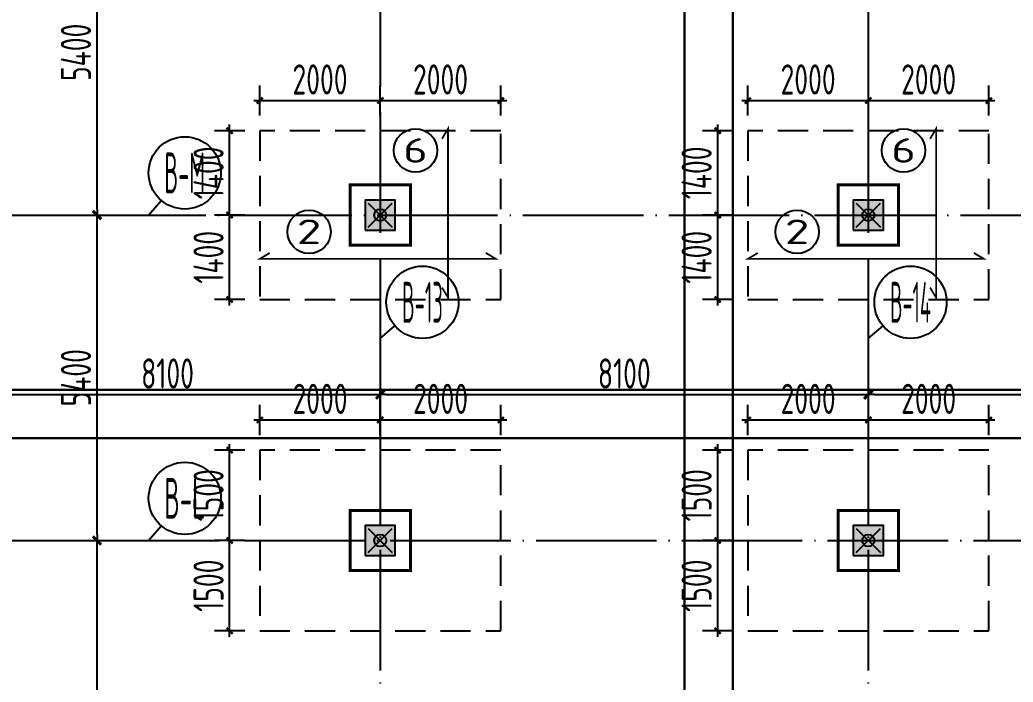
# Model space of a CAD drawing. Extents: x -57409 to 252654, y -8259 to 229119.
# Drawn here: x 120597 to 137081, y 122113 to 133102 of the extents above; entities that cross this region are included whole.
import ezdxf
from ezdxf.enums import TextEntityAlignment as Align

# ---------------------------------------------------------------- set-up
doc = ezdxf.new("R2010")
doc.units = 0
doc.header["$LTSCALE"] = 100
doc.header["$PDMODE"] = 35
doc.header["$PDSIZE"] = 200
doc.linetypes.add('DASHED', pattern=[0.75, 0.5, -0.25])
doc.linetypes.add('DOTE', pattern=[2.42, 2, -0.2, 0.02, -0.2])
doc.layers.get('0').update_dxf_attribs({"linetype": 'CONTINUOUS'})
doc.layers.get('Defpoints').update_dxf_attribs({"linetype": 'CONTINUOUS'})
for name, color, linetype in [('B-TEXT', 3, 'CONTINUOUS'), ('codim', 7, 'CONTINUOUS'), ('COLU', 7, 'CONTINUOUS'), ('CT', 2, 'CONTINUOUS'), ('dote', 253, 'DOTE'), ('h填实-柱墙', 254, 'CONTINUOUS'), ('Z-AXIS', 3, 'CONTINUOUS'), ('Z-TEXT', 2, 'CONTINUOUS'), ('z柱下板带', 140, 'CONTINUOUS'), ('板底钢筋', 24, 'CONTINUOUS')]:
    doc.layers.add(name, color=color, linetype=linetype)
doc.layers.add('重心计算', color=7, linetype='CONTINUOUS', plot=False)
doc.styles.add('_TCH_AXIS', font='tssdeng.shx', dxfattribs={"width": 0.7, "bigfont": 'tssdchn.shx'})
doc.styles.add('COMPLEX', font='tssdeng.shx', dxfattribs={"width": 0.7, "bigfont": 'tssdchn.shx'})
doc.styles.add('Jgcad-DIM', font='tssdeng.shx', dxfattribs={"width": 0.7, "bigfont": 'tssdchn.shx'})
doc.styles.add('TSSD_Dimension', font='tssdeng.shx', dxfattribs={"width": 0.7})
doc.dimstyles.new('TSSD_100_100$0', dxfattribs={"dimtxt": 300, "dimasz": 100, "dimexe": 100, "dimexo": 250, "dimgap": 100, "dimtad": 1, "dimdec": 0, "dimzin": 0, "dimdsep": 46, "dimtxsty": 'TSSD_Dimension', "dimblk": '_tsdbk', "dimblk1": '_tsdbk', "dimblk2": '_tsdbk', "dimsah": 1, "dimcen": 0, "dimdle": 100, "dimclrt": 7, "dimadec": 0, "dimazin": 0, "dimtfac": 1, "dimtdec": 0, "dimtix": 1, "dimtmove": 2, "dimatfit": 3, "dimldrblk": '_tsdbk', "dimfxl": 1, "dimtolj": 1, "dimtzin": 0, "dimarcsym": 0})

# ---------------------------------------------------------------- blocks, each defined once
blk = doc.blocks.new('_tsdbk')
blk.add_line((-1, 0), (0, 0))
at = {"const_width": 0.5}
blk.add_lwpolyline([(-0.7, -0.7), (0.7, 0.7)], dxfattribs=at)
blk = doc.blocks.new('*D203')
at = {"layer": 'Defpoints', "color": 0}
for p in [(126578, 126884), (118478, 126133), (126578, 126133)]:
    blk.add_point(p, dxfattribs=at)
at = {"layer": 'Z-AXIS', "color": 0, "lineweight": -2}
for p, q in [((118478, 126383), (118478, 126984)), ((126578, 126383), (126578, 126984)), ((118578, 126884), (126478, 126884))]:
    blk.add_line(p, q, dxfattribs=at)
at = {"layer": 'Z-AXIS', "color": 0, "lineweight": -2, "xscale": 100, "yscale": 100, "zscale": 100, "rotation": 180}
blk.add_blockref('_tsdbk', (118478, 126884), dxfattribs=at)
at = {"layer": 'Z-AXIS', "color": 0, "lineweight": -2, "xscale": 100, "yscale": 100, "zscale": 100}
blk.add_blockref('_tsdbk', (126578, 126884), dxfattribs=at)
at = {"layer": 'Z-AXIS', "color": 7, "insert": (123048, 127234), "char_height": 500, "attachment_point": 5, "style": 'TSSD_Dimension'}
blk.add_mtext('\\A1;8100', dxfattribs=at)
blk = doc.blocks.new('*D204')
at = {"layer": 'Defpoints', "color": 0}
for p in [(134678, 126884), (126578, 126133), (134678, 126133)]:
    blk.add_point(p, dxfattribs=at)
at = {"layer": 'Z-AXIS', "color": 0, "lineweight": -2}
for p, q in [((126578, 126383), (126578, 126984)), ((134678, 126383), (134678, 126984)), ((126678, 126884), (134578, 126884))]:
    blk.add_line(p, q, dxfattribs=at)
at = {"layer": 'Z-AXIS', "color": 0, "lineweight": -2, "xscale": 100, "yscale": 100, "zscale": 100, "rotation": 180}
blk.add_blockref('_tsdbk', (126578, 126884), dxfattribs=at)
at = {"layer": 'Z-AXIS', "color": 0, "lineweight": -2, "xscale": 100, "yscale": 100, "zscale": 100}
blk.add_blockref('_tsdbk', (134678, 126884), dxfattribs=at)
at = {"layer": 'Z-AXIS', "color": 7, "insert": (130628, 127234), "char_height": 500, "attachment_point": 5, "style": 'TSSD_Dimension'}
blk.add_mtext('\\A1;8100', dxfattribs=at)
blk = doc.blocks.new('*D205')
at = {"layer": 'Defpoints', "color": 0}
for p in [(140678, 126884), (134678, 126133), (140678, 126133)]:
    blk.add_point(p, dxfattribs=at)
at = {"layer": 'Z-AXIS', "color": 0, "lineweight": -2}
for p, q in [((134678, 126383), (134678, 126984)), ((140678, 126383), (140678, 126984)), ((134778, 126884), (140578, 126884))]:
    blk.add_line(p, q, dxfattribs=at)
at = {"layer": 'Z-AXIS', "color": 0, "lineweight": -2, "xscale": 100, "yscale": 100, "zscale": 100, "rotation": 180}
blk.add_blockref('_tsdbk', (134678, 126884), dxfattribs=at)
at = {"layer": 'Z-AXIS', "color": 0, "lineweight": -2, "xscale": 100, "yscale": 100, "zscale": 100}
blk.add_blockref('_tsdbk', (140678, 126884), dxfattribs=at)
at = {"layer": 'Z-AXIS', "color": 7, "insert": (137678, 127234), "char_height": 500, "attachment_point": 5, "style": 'TSSD_Dimension'}
blk.add_mtext('\\A1;6000', dxfattribs=at)
blk = doc.blocks.new('_AXISO')
blk.add_circle((0, 0), 0.5)
at = {"layer": 'B-TEXT', "style": 'COMPLEX', "width": 1.450893}
blk.add_attdef('A', text='', height=0.56, dxfattribs=at).set_placement((0.249375, -0.28), (0.749375, -0.28), align=Align.FIT)
blk = doc.blocks.new('*D225')
at = {"layer": 'Defpoints', "color": 0}
for p in [(120616, 124463), (121877, 124463), (120616, 118463)]:
    blk.add_point(p, dxfattribs=at)
at = {"layer": 'Z-AXIS', "color": 0, "lineweight": -2}
for p, q in [((120866, 124463), (121977, 124463)), ((121877, 118563), (121877, 124363)), ((120866, 118463), (121977, 118463))]:
    blk.add_line(p, q, dxfattribs=at)
at = {"layer": 'Z-AXIS', "color": 0, "lineweight": -2, "xscale": 100, "yscale": 100, "zscale": 100}
for p, rotation in [((121877, 124463), 90), ((121877, 118463), 270)]:
    blk.add_blockref('_tsdbk', p, dxfattribs=dict(at, rotation=rotation))
at = {"layer": 'Z-AXIS', "color": 7, "insert": (121527, 121463), "char_height": 500, "attachment_point": 5, "rotation": 90, "style": 'TSSD_Dimension'}
blk.add_mtext('\\A1;6000', dxfattribs=at)
blk = doc.blocks.new('*D226')
at = {"layer": 'Defpoints', "color": 0}
for p in [(120616, 129863), (121877, 129863), (120616, 124463)]:
    blk.add_point(p, dxfattribs=at)
at = {"layer": 'Z-AXIS', "color": 0, "lineweight": -2}
for p, q in [((120866, 129863), (121977, 129863)), ((121877, 124563), (121877, 129763)), ((120866, 124463), (121977, 124463))]:
    blk.add_line(p, q, dxfattribs=at)
at = {"layer": 'Z-AXIS', "color": 0, "lineweight": -2, "xscale": 100, "yscale": 100, "zscale": 100}
for p, rotation in [((121877, 129863), 90), ((121877, 124463), 270)]:
    blk.add_blockref('_tsdbk', p, dxfattribs=dict(at, rotation=rotation))
at = {"layer": 'Z-AXIS', "color": 7, "insert": (121527, 127163), "char_height": 500, "attachment_point": 5, "rotation": 90, "style": 'TSSD_Dimension'}
blk.add_mtext('\\A1;5400', dxfattribs=at)
blk = doc.blocks.new('*D227')
at = {"layer": 'Defpoints', "color": 0}
for p in [(120616, 135263), (121877, 135263), (120616, 129863)]:
    blk.add_point(p, dxfattribs=at)
at = {"layer": 'Z-AXIS', "color": 0, "lineweight": -2}
for p, q in [((120866, 135263), (121977, 135263)), ((121877, 129963), (121877, 135163)), ((120866, 129863), (121977, 129863))]:
    blk.add_line(p, q, dxfattribs=at)
at = {"layer": 'Z-AXIS', "color": 0, "lineweight": -2, "xscale": 100, "yscale": 100, "zscale": 100}
for p, rotation in [((121877, 135263), 90), ((121877, 129863), 270)]:
    blk.add_blockref('_tsdbk', p, dxfattribs=dict(at, rotation=rotation))
at = {"layer": 'Z-AXIS', "color": 7, "insert": (121527, 132563), "char_height": 500, "attachment_point": 5, "rotation": 90, "style": 'TSSD_Dimension'}
blk.add_mtext('\\A1;5400', dxfattribs=at)
blk = doc.blocks.new('_ArchTick')
at = {"color": 0, "linetype": 'ByBlock', "const_width": 0.4}
blk.add_lwpolyline([(-0.5, -0.5), (0.5, 0.5)], dxfattribs=at)
blk = doc.blocks.new('*D1007')
at = {"layer": 'codim', "color": 7, "lineweight": -2}
for p, q in [((132428, 124463), (131928, 124463)), ((132428, 122963), (131928, 122963))]:
    blk.add_line(p, q, dxfattribs=at)
at = {"layer": 'codim', "color": 0, "lineweight": -2}
blk.add_line((132178, 122863), (132178, 124563), dxfattribs=at)
at = {"layer": 'Defpoints', "color": 0}
for p in [(132178, 124463), (132678, 124463), (132678, 122963)]:
    blk.add_point(p, dxfattribs=at)
at = {"layer": 'codim', "color": 0, "lineweight": -2, "xscale": 100, "yscale": 100, "zscale": 100}
for p, rotation in [((132178, 124463), 90), ((132178, 122963), 270)]:
    blk.add_blockref('_ArchTick', p, dxfattribs=dict(at, rotation=rotation))
at = {"layer": 'codim', "color": 1, "insert": (131828, 123713), "char_height": 500, "attachment_point": 5, "rotation": 90, "style": 'Jgcad-DIM'}
blk.add_mtext('\\A1;1500', dxfattribs=at)
blk = doc.blocks.new('*D1008')
at = {"layer": 'codim', "color": 7, "lineweight": -2}
for p, q in [((132428, 125963), (131928, 125963)), ((132428, 124463), (131928, 124463))]:
    blk.add_line(p, q, dxfattribs=at)
at = {"layer": 'codim', "color": 0, "lineweight": -2}
blk.add_line((132178, 124363), (132178, 126063), dxfattribs=at)
at = {"layer": 'Defpoints', "color": 0}
for p in [(132178, 125963), (132678, 125963), (132678, 124463)]:
    blk.add_point(p, dxfattribs=at)
at = {"layer": 'codim', "color": 0, "lineweight": -2, "xscale": 100, "yscale": 100, "zscale": 100}
for p, rotation in [((132178, 125963), 90), ((132178, 124463), 270)]:
    blk.add_blockref('_ArchTick', p, dxfattribs=dict(at, rotation=rotation))
at = {"layer": 'codim', "color": 1, "insert": (131828, 125213), "char_height": 500, "attachment_point": 5, "rotation": 90, "style": 'Jgcad-DIM'}
blk.add_mtext('\\A1;1500', dxfattribs=at)
blk = doc.blocks.new('*D1009')
at = {"layer": 'codim', "color": 7, "lineweight": -2}
for p, q in [((132678, 126213), (132678, 126713)), ((134678, 126213), (134678, 126713))]:
    blk.add_line(p, q, dxfattribs=at)
at = {"layer": 'codim', "color": 0, "lineweight": -2}
blk.add_line((132578, 126463), (134778, 126463), dxfattribs=at)
at = {"layer": 'Defpoints', "color": 0}
for p in [(134678, 126463), (132678, 125963), (134678, 125963)]:
    blk.add_point(p, dxfattribs=at)
at = {"layer": 'codim', "color": 0, "lineweight": -2, "xscale": 100, "yscale": 100, "zscale": 100, "rotation": 180}
blk.add_blockref('_ArchTick', (132678, 126463), dxfattribs=at)
at = {"layer": 'codim', "color": 0, "lineweight": -2, "xscale": 100, "yscale": 100, "zscale": 100}
blk.add_blockref('_ArchTick', (134678, 126463), dxfattribs=at)
at = {"layer": 'codim', "color": 1, "insert": (133678, 126813), "char_height": 500, "attachment_point": 5, "style": 'Jgcad-DIM'}
blk.add_mtext('\\A1;2000', dxfattribs=at)
blk = doc.blocks.new('*D1010')
at = {"layer": 'codim', "color": 7, "lineweight": -2}
for p, q in [((134678, 126213), (134678, 126713)), ((136678, 126213), (136678, 126713))]:
    blk.add_line(p, q, dxfattribs=at)
at = {"layer": 'codim', "color": 0, "lineweight": -2}
blk.add_line((134578, 126463), (136778, 126463), dxfattribs=at)
at = {"layer": 'Defpoints', "color": 0}
for p in [(136678, 126463), (134678, 125963), (136678, 125963)]:
    blk.add_point(p, dxfattribs=at)
at = {"layer": 'codim', "color": 0, "lineweight": -2, "xscale": 100, "yscale": 100, "zscale": 100, "rotation": 180}
blk.add_blockref('_ArchTick', (134678, 126463), dxfattribs=at)
at = {"layer": 'codim', "color": 0, "lineweight": -2, "xscale": 100, "yscale": 100, "zscale": 100}
blk.add_blockref('_ArchTick', (136678, 126463), dxfattribs=at)
at = {"layer": 'codim', "color": 1, "insert": (135678, 126813), "char_height": 500, "attachment_point": 5, "style": 'Jgcad-DIM'}
blk.add_mtext('\\A1;2000', dxfattribs=at)
blk = doc.blocks.new('*D1011')
at = {"layer": 'codim', "color": 0, "lineweight": -2}
blk.add_line((132178, 128363), (132178, 129963), dxfattribs=at)
at = {"layer": 'codim', "color": 7, "lineweight": -2}
for p, q in [((132428, 129863), (131928, 129863)), ((132428, 128463), (131928, 128463))]:
    blk.add_line(p, q, dxfattribs=at)
at = {"layer": 'Defpoints', "color": 0}
for p in [(132178, 129863), (132678, 129863), (132678, 128463)]:
    blk.add_point(p, dxfattribs=at)
at = {"layer": 'codim', "color": 0, "lineweight": -2, "xscale": 100, "yscale": 100, "zscale": 100}
for p, rotation in [((132178, 129863), 90), ((132178, 128463), 270)]:
    blk.add_blockref('_ArchTick', p, dxfattribs=dict(at, rotation=rotation))
at = {"layer": 'codim', "color": 1, "insert": (131828, 129163), "char_height": 500, "attachment_point": 5, "rotation": 90, "style": 'Jgcad-DIM'}
blk.add_mtext('\\A1;1400', dxfattribs=at)
blk = doc.blocks.new('*D1012')
at = {"layer": 'codim', "color": 7, "lineweight": -2}
for p, q in [((132428, 131263), (131928, 131263)), ((132428, 129863), (131928, 129863))]:
    blk.add_line(p, q, dxfattribs=at)
at = {"layer": 'codim', "color": 0, "lineweight": -2}
blk.add_line((132178, 129763), (132178, 131363), dxfattribs=at)
at = {"layer": 'Defpoints', "color": 0}
for p in [(132178, 131263), (132678, 131263), (132678, 129863)]:
    blk.add_point(p, dxfattribs=at)
at = {"layer": 'codim', "color": 0, "lineweight": -2, "xscale": 100, "yscale": 100, "zscale": 100}
for p, rotation in [((132178, 131263), 90), ((132178, 129863), 270)]:
    blk.add_blockref('_ArchTick', p, dxfattribs=dict(at, rotation=rotation))
at = {"layer": 'codim', "color": 1, "insert": (131828, 130563), "char_height": 500, "attachment_point": 5, "rotation": 90, "style": 'Jgcad-DIM'}
blk.add_mtext('\\A1;1400', dxfattribs=at)
blk = doc.blocks.new('*D1013')
at = {"layer": 'codim', "color": 7, "lineweight": -2}
for p, q in [((132678, 131513), (132678, 132013)), ((134678, 131513), (134678, 132013))]:
    blk.add_line(p, q, dxfattribs=at)
at = {"layer": 'codim', "color": 0, "lineweight": -2}
blk.add_line((132578, 131763), (134778, 131763), dxfattribs=at)
at = {"layer": 'Defpoints', "color": 0}
for p in [(134678, 131763), (132678, 131263), (134678, 131263)]:
    blk.add_point(p, dxfattribs=at)
at = {"layer": 'codim', "color": 0, "lineweight": -2, "xscale": 100, "yscale": 100, "zscale": 100, "rotation": 180}
blk.add_blockref('_ArchTick', (132678, 131763), dxfattribs=at)
at = {"layer": 'codim', "color": 0, "lineweight": -2, "xscale": 100, "yscale": 100, "zscale": 100}
blk.add_blockref('_ArchTick', (134678, 131763), dxfattribs=at)
at = {"layer": 'codim', "color": 1, "insert": (133678, 132113), "char_height": 500, "attachment_point": 5, "style": 'Jgcad-DIM'}
blk.add_mtext('\\A1;2000', dxfattribs=at)
blk = doc.blocks.new('*D1014')
at = {"layer": 'codim', "color": 7, "lineweight": -2}
for p, q in [((134678, 131513), (134678, 132013)), ((136678, 131513), (136678, 132013))]:
    blk.add_line(p, q, dxfattribs=at)
at = {"layer": 'codim', "color": 0, "lineweight": -2}
blk.add_line((134578, 131763), (136778, 131763), dxfattribs=at)
at = {"layer": 'Defpoints', "color": 0}
for p in [(136678, 131763), (134678, 131263), (136678, 131263)]:
    blk.add_point(p, dxfattribs=at)
at = {"layer": 'codim', "color": 0, "lineweight": -2, "xscale": 100, "yscale": 100, "zscale": 100, "rotation": 180}
blk.add_blockref('_ArchTick', (134678, 131763), dxfattribs=at)
at = {"layer": 'codim', "color": 0, "lineweight": -2, "xscale": 100, "yscale": 100, "zscale": 100}
blk.add_blockref('_ArchTick', (136678, 131763), dxfattribs=at)
at = {"layer": 'codim', "color": 1, "insert": (135678, 132113), "char_height": 500, "attachment_point": 5, "style": 'Jgcad-DIM'}
blk.add_mtext('\\A1;2000', dxfattribs=at)
blk = doc.blocks.new('*D779')
at = {"layer": 'codim', "color": 7, "lineweight": -2}
for p, q in [((124328, 124463), (123828, 124463)), ((124328, 122963), (123828, 122963))]:
    blk.add_line(p, q, dxfattribs=at)
at = {"layer": 'codim', "color": 0, "lineweight": -2}
blk.add_line((124078, 122863), (124078, 124563), dxfattribs=at)
at = {"layer": 'Defpoints', "color": 0}
for p in [(124078, 124463), (124578, 124463), (124578, 122963)]:
    blk.add_point(p, dxfattribs=at)
at = {"layer": 'codim', "color": 0, "lineweight": -2, "xscale": 100, "yscale": 100, "zscale": 100}
for p, rotation in [((124078, 124463), 90), ((124078, 122963), 270)]:
    blk.add_blockref('_ArchTick', p, dxfattribs=dict(at, rotation=rotation))
at = {"layer": 'codim', "color": 1, "insert": (123728, 123713), "char_height": 500, "attachment_point": 5, "rotation": 90, "style": 'Jgcad-DIM'}
blk.add_mtext('\\A1;1500', dxfattribs=at)
blk = doc.blocks.new('*D780')
at = {"layer": 'codim', "color": 7, "lineweight": -2}
for p, q in [((124328, 125963), (123828, 125963)), ((124328, 124463), (123828, 124463))]:
    blk.add_line(p, q, dxfattribs=at)
at = {"layer": 'codim', "color": 0, "lineweight": -2}
blk.add_line((124078, 124363), (124078, 126063), dxfattribs=at)
at = {"layer": 'Defpoints', "color": 0}
for p in [(124078, 125963), (124578, 125963), (124578, 124463)]:
    blk.add_point(p, dxfattribs=at)
at = {"layer": 'codim', "color": 0, "lineweight": -2, "xscale": 100, "yscale": 100, "zscale": 100}
for p, rotation in [((124078, 125963), 90), ((124078, 124463), 270)]:
    blk.add_blockref('_ArchTick', p, dxfattribs=dict(at, rotation=rotation))
at = {"layer": 'codim', "color": 1, "insert": (123728, 125213), "char_height": 500, "attachment_point": 5, "rotation": 90, "style": 'Jgcad-DIM'}
blk.add_mtext('\\A1;1500', dxfattribs=at)
blk = doc.blocks.new('*D781')
at = {"layer": 'codim', "color": 7, "lineweight": -2}
for p, q in [((124578, 126213), (124578, 126713)), ((126578, 126213), (126578, 126713))]:
    blk.add_line(p, q, dxfattribs=at)
at = {"layer": 'codim', "color": 0, "lineweight": -2}
blk.add_line((124478, 126463), (126678, 126463), dxfattribs=at)
at = {"layer": 'Defpoints', "color": 0}
for p in [(126578, 126463), (124578, 125963), (126578, 125963)]:
    blk.add_point(p, dxfattribs=at)
at = {"layer": 'codim', "color": 0, "lineweight": -2, "xscale": 100, "yscale": 100, "zscale": 100, "rotation": 180}
blk.add_blockref('_ArchTick', (124578, 126463), dxfattribs=at)
at = {"layer": 'codim', "color": 0, "lineweight": -2, "xscale": 100, "yscale": 100, "zscale": 100}
blk.add_blockref('_ArchTick', (126578, 126463), dxfattribs=at)
at = {"layer": 'codim', "color": 1, "insert": (125578, 126813), "char_height": 500, "attachment_point": 5, "style": 'Jgcad-DIM'}
blk.add_mtext('\\A1;2000', dxfattribs=at)
blk = doc.blocks.new('*D782')
at = {"layer": 'codim', "color": 7, "lineweight": -2}
for p, q in [((126578, 126213), (126578, 126713)), ((128578, 126213), (128578, 126713))]:
    blk.add_line(p, q, dxfattribs=at)
at = {"layer": 'codim', "color": 0, "lineweight": -2}
blk.add_line((126478, 126463), (128678, 126463), dxfattribs=at)
at = {"layer": 'Defpoints', "color": 0}
for p in [(128578, 126463), (126578, 125963), (128578, 125963)]:
    blk.add_point(p, dxfattribs=at)
at = {"layer": 'codim', "color": 0, "lineweight": -2, "xscale": 100, "yscale": 100, "zscale": 100, "rotation": 180}
blk.add_blockref('_ArchTick', (126578, 126463), dxfattribs=at)
at = {"layer": 'codim', "color": 0, "lineweight": -2, "xscale": 100, "yscale": 100, "zscale": 100}
blk.add_blockref('_ArchTick', (128578, 126463), dxfattribs=at)
at = {"layer": 'codim', "color": 1, "insert": (127578, 126813), "char_height": 500, "attachment_point": 5, "style": 'Jgcad-DIM'}
blk.add_mtext('\\A1;2000', dxfattribs=at)
blk = doc.blocks.new('*D724')
at = {"layer": 'codim', "color": 0, "lineweight": -2}
blk.add_line((124078, 128363), (124078, 129963), dxfattribs=at)
at = {"layer": 'codim', "color": 7, "lineweight": -2}
for p, q in [((124328, 129863), (123828, 129863)), ((124328, 128463), (123828, 128463))]:
    blk.add_line(p, q, dxfattribs=at)
at = {"layer": 'Defpoints', "color": 0}
for p in [(124078, 129863), (124578, 129863), (124578, 128463)]:
    blk.add_point(p, dxfattribs=at)
at = {"layer": 'codim', "color": 0, "lineweight": -2, "xscale": 100, "yscale": 100, "zscale": 100}
for p, rotation in [((124078, 129863), 90), ((124078, 128463), 270)]:
    blk.add_blockref('_ArchTick', p, dxfattribs=dict(at, rotation=rotation))
at = {"layer": 'codim', "color": 1, "insert": (123728, 129163), "char_height": 500, "attachment_point": 5, "rotation": 90, "style": 'Jgcad-DIM'}
blk.add_mtext('\\A1;1400', dxfattribs=at)
blk = doc.blocks.new('*D725')
at = {"layer": 'codim', "color": 7, "lineweight": -2}
for p, q in [((124328, 131263), (123828, 131263)), ((124328, 129863), (123828, 129863))]:
    blk.add_line(p, q, dxfattribs=at)
at = {"layer": 'codim', "color": 0, "lineweight": -2}
blk.add_line((124078, 129763), (124078, 131363), dxfattribs=at)
at = {"layer": 'Defpoints', "color": 0}
for p in [(124078, 131263), (124578, 131263), (124578, 129863)]:
    blk.add_point(p, dxfattribs=at)
at = {"layer": 'codim', "color": 0, "lineweight": -2, "xscale": 100, "yscale": 100, "zscale": 100}
for p, rotation in [((124078, 131263), 90), ((124078, 129863), 270)]:
    blk.add_blockref('_ArchTick', p, dxfattribs=dict(at, rotation=rotation))
at = {"layer": 'codim', "color": 1, "insert": (123728, 130563), "char_height": 500, "attachment_point": 5, "rotation": 90, "style": 'Jgcad-DIM'}
blk.add_mtext('\\A1;1400', dxfattribs=at)
blk = doc.blocks.new('*D726')
at = {"layer": 'codim', "color": 7, "lineweight": -2}
for p, q in [((124578, 131513), (124578, 132013)), ((126578, 131513), (126578, 132013))]:
    blk.add_line(p, q, dxfattribs=at)
at = {"layer": 'codim', "color": 0, "lineweight": -2}
blk.add_line((124478, 131763), (126678, 131763), dxfattribs=at)
at = {"layer": 'Defpoints', "color": 0}
for p in [(126578, 131763), (124578, 131263), (126578, 131263)]:
    blk.add_point(p, dxfattribs=at)
at = {"layer": 'codim', "color": 0, "lineweight": -2, "xscale": 100, "yscale": 100, "zscale": 100, "rotation": 180}
blk.add_blockref('_ArchTick', (124578, 131763), dxfattribs=at)
at = {"layer": 'codim', "color": 0, "lineweight": -2, "xscale": 100, "yscale": 100, "zscale": 100}
blk.add_blockref('_ArchTick', (126578, 131763), dxfattribs=at)
at = {"layer": 'codim', "color": 1, "insert": (125578, 132113), "char_height": 500, "attachment_point": 5, "style": 'Jgcad-DIM'}
blk.add_mtext('\\A1;2000', dxfattribs=at)
blk = doc.blocks.new('*D727')
at = {"layer": 'codim', "color": 7, "lineweight": -2}
for p, q in [((126578, 131513), (126578, 132013)), ((128578, 131513), (128578, 132013))]:
    blk.add_line(p, q, dxfattribs=at)
at = {"layer": 'codim', "color": 0, "lineweight": -2}
blk.add_line((126478, 131763), (128678, 131763), dxfattribs=at)
at = {"layer": 'Defpoints', "color": 0}
for p in [(128578, 131763), (126578, 131263), (128578, 131263)]:
    blk.add_point(p, dxfattribs=at)
at = {"layer": 'codim', "color": 0, "lineweight": -2, "xscale": 100, "yscale": 100, "zscale": 100, "rotation": 180}
blk.add_blockref('_ArchTick', (126578, 131763), dxfattribs=at)
at = {"layer": 'codim', "color": 0, "lineweight": -2, "xscale": 100, "yscale": 100, "zscale": 100}
blk.add_blockref('_ArchTick', (128578, 131763), dxfattribs=at)
at = {"layer": 'codim', "color": 1, "insert": (127578, 132113), "char_height": 500, "attachment_point": 5, "style": 'Jgcad-DIM'}
blk.add_mtext('\\A1;2000', dxfattribs=at)
blk = doc.blocks.new('后浇带现场')
at = {"color": 6, "lineweight": 30}
for points in [[(760007, 730049), (760007, 673430), (717757, 673430), (717757, 730049)], [(759207, 730049), (759207, 674230), (718557, 674230), (718557, 730049)], [(806265, 663346), (787754, 674230), (759207, 674230), (759207, 625070)], [(805860, 662656), (787536, 673430), (760007, 673430), (760007, 625070)]]:
    blk.add_lwpolyline(points, dxfattribs=at)

msp = doc.modelspace()

# ---------------------------------------------------------------- hatches: boundary and pattern name
at = {"layer": 'h填实-柱墙'}
for points in [[(126327.6, 129612.7), (126827.6, 129612.7), (126827.6, 130112.7), (126327.6, 130112.7)], [(134427.6, 129612.7), (134927.6, 129612.7), (134927.6, 130112.7), (134427.6, 130112.7)], [(126327.6, 124212.7), (126827.6, 124212.7), (126827.6, 124712.7), (126327.6, 124712.7)], [(134427.6, 124212.7), (134927.6, 124212.7), (134927.6, 124712.7), (134427.6, 124712.7)]]:
    msp.add_hatch(color=256, dxfattribs=at).paths.add_polyline_path(points)

# ---------------------------------------------------------------- linework, layer by layer
at = {"layer": 'COLU'}
for points in [[(126327.6, 129612.7), (126827.6, 129612.7), (126827.6, 130112.7), (126327.6, 130112.7)], [(134427.6, 129612.7), (134927.6, 129612.7), (134927.6, 130112.7), (134427.6, 130112.7)], [(126327.6, 124212.7), (126827.6, 124212.7), (126827.6, 124712.7), (126327.6, 124712.7)], [(134427.6, 124212.7), (134927.6, 124212.7), (134927.6, 124712.7), (134427.6, 124712.7)]]:
    msp.add_lwpolyline(points, close=True, dxfattribs=at)
at = {"layer": 'CT', "const_width": 50}
for points in [[(126077.6, 129362.7), (127077.6, 129362.7), (127077.6, 130362.7), (126077.6, 130362.7)], [(134177.6, 129362.7), (135177.6, 129362.7), (135177.6, 130362.7), (134177.6, 130362.7)], [(126077.6, 123962.7), (127077.6, 123962.7), (127077.6, 124962.7), (126077.6, 124962.7)], [(134177.6, 123962.7), (135177.6, 123962.7), (135177.6, 124962.7), (134177.6, 124962.7)]]:
    msp.add_lwpolyline(points, close=True, dxfattribs=at)
at = {"layer": 'dote', "ltscale": 10}
for p, q in [((126577.6, 218687.9), (126577.6, 73862.7)), ((134677.6, 218687.9), (134677.6, 79862.7)), ((46665.7, 129862.7), (160983.1, 129862.7)), ((46882.5, 124462.7), (160066.8, 124462.7))]:
    msp.add_line(p, q, dxfattribs=at)
at = {"layer": 'Z-AXIS'}
for p, q in [((122733.2, 129862.7), (122942.7, 130107.2)), ((120865.6, 129862.7), (122733.2, 129862.7)), ((126577.6, 127816.1), (126822.1, 128025.6)), ((134677.6, 127816.1), (134922.1, 128025.6)), ((126577.6, 127816.1), (126577.6, 126132.6)), ((134677.6, 127816.1), (134677.6, 126132.6)), ((122733.2, 124462.7), (122942.7, 124707.2)), ((120865.6, 124462.7), (122733.2, 124462.7))]:
    msp.add_line(p, q, dxfattribs=at)
at = {"layer": 'z柱下板带', "color": 181, "linetype": 'DASHED', "ltscale": 10}
for points in [[(124577.6, 128462.7), (128577.6, 128462.7), (128577.6, 131262.7), (124577.6, 131262.7)], [(132677.6, 128462.7), (136677.6, 128462.7), (136677.6, 131262.7), (132677.6, 131262.7)]]:
    msp.add_lwpolyline(points, close=True, dxfattribs=at)
at = {"layer": 'z柱下板带', "linetype": 'DASHED', "ltscale": 10}
for points in [[(124577.6, 122962.7), (128577.6, 122962.7), (128577.6, 125962.7), (124577.6, 125962.7)], [(132677.6, 122962.7), (136677.6, 122962.7), (136677.6, 125962.7), (132677.6, 125962.7)]]:
    msp.add_lwpolyline(points, close=True, dxfattribs=at)
at = {"layer": '板底钢筋', "const_width": 30}
for points in [[(127602.3, 128660), (127702.3, 128493.3), (127702.3, 131294.6), (127602.3, 131127.9)], [(135702.3, 128660), (135802.3, 128493.3), (135802.3, 131294.6), (135702.3, 131127.9)], [(124744.3, 129235.1), (124577.6, 129135.1), (128496.7, 129135.1), (128330.1, 129235.1)], [(132844.3, 129235.1), (132677.6, 129135.1), (136596.7, 129135.1), (136430.1, 129235.1)]]:
    msp.add_lwpolyline(points, dxfattribs=at)
at = {"layer": '重心计算', "color": 5}
for p in [(126577.6, 129862.7), (126577.6, 129862.7), (126577.6, 129862.7), (134677.6, 129862.7), (134677.6, 129862.7), (134677.6, 129862.7), (126577.6, 124462.7), (126577.6, 124462.7), (126577.6, 124462.7), (134677.6, 124462.7), (134677.6, 124462.7), (134677.6, 124462.7)]:
    msp.add_point(p, dxfattribs=at)

# ---------------------------------------------------------------- block references
at = {"color": 3, "lineweight": 30}
msp.add_blockref('后浇带现场', (-627579.1, -547267.4), dxfattribs=at)
at = {"layer": 'Z-AXIS'}
ref = msp.add_blockref('_AXISO', (123333.2, 130562.7), dxfattribs=dict(at, xscale=1199.999999999998, yscale=1200, zscale=1200, rotation=359.9996457873846))
ref.add_attrib('A', 'B-M', dxfattribs={"color": 7, "height": 678.82, "rotation": 359.99965, "style": '_TCH_AXIS', "width": 0.412698}).set_placement((122993.7, 130223.3), (123672.6, 130223.3), align=Align.FIT)
ref = msp.add_blockref('_AXISO', (127277.6, 128416.1), dxfattribs=dict(at, xscale=1199.999999999998, yscale=1200, zscale=1200, rotation=359.9996457873846))
ref.add_attrib('A', 'B-13', dxfattribs={"color": 7, "height": 678.82, "rotation": 359.99965, "style": '_TCH_AXIS', "width": 0.320988}).set_placement((126938.2, 128076.7), (127617.1, 128076.7), align=Align.FIT)
ref = msp.add_blockref('_AXISO', (135377.6, 128416.1), dxfattribs=dict(at, xscale=1199.999999999998, yscale=1200, zscale=1200, rotation=359.9996457873846))
ref.add_attrib('A', 'B-14', dxfattribs={"color": 7, "height": 678.82, "rotation": 359.99965, "style": '_TCH_AXIS', "width": 0.317073}).set_placement((135038.2, 128076.7), (135717.1, 128076.7), align=Align.FIT)
ref = msp.add_blockref('_AXISO', (123333.2, 125162.7), dxfattribs=dict(at, xscale=1199.999999999998, yscale=1200, zscale=1200, rotation=359.9996457873846))
ref.add_attrib('A', 'B-L', dxfattribs={"color": 7, "height": 678.82, "rotation": 359.99965, "style": '_TCH_AXIS', "width": 0.440678}).set_placement((122993.7, 124823.3), (123672.6, 124823.3), align=Align.FIT)
at = {"layer": 'Z-TEXT'}
ref = msp.add_blockref('_AXISO', (127162.5, 130935.2), dxfattribs=dict(at, xscale=720.0000000000074, yscale=720, zscale=720, rotation=359.9996457873825))
ref.add_attrib('A', '6', dxfattribs={"layer": 'Z-AXIS', "color": 7, "height": 407.3, "rotation": 359.99965, "style": '_TCH_AXIS', "width": 2}).set_placement((126958.9, 130731.6), (127366.2, 130731.6), align=Align.FIT)
ref = msp.add_blockref('_AXISO', (135262.5, 130935.2), dxfattribs=dict(at, xscale=720.0000000000074, yscale=720, zscale=720, rotation=359.9996457873825))
ref.add_attrib('A', '6', dxfattribs={"layer": 'Z-AXIS', "color": 7, "height": 407.3, "rotation": 359.99965, "style": '_TCH_AXIS', "width": 2}).set_placement((135058.9, 130731.6), (135466.2, 130731.6), align=Align.FIT)
ref = msp.add_blockref('_AXISO', (125395.6, 129585.4), dxfattribs=dict(at, xscale=720.0000000000074, yscale=720, zscale=720, rotation=359.9996457873825))
ref.add_attrib('A', '2', dxfattribs={"layer": 'Z-AXIS', "color": 7, "height": 407.3, "rotation": 359.99965, "style": '_TCH_AXIS', "width": 1.857143}).set_placement((125191.9, 129381.8), (125599.2, 129381.8), align=Align.FIT)
ref = msp.add_blockref('_AXISO', (133495.6, 129585.4), dxfattribs=dict(at, xscale=720.0000000000074, yscale=720, zscale=720, rotation=359.9996457873825))
ref.add_attrib('A', '2', dxfattribs={"layer": 'Z-AXIS', "color": 7, "height": 407.3, "rotation": 359.99965, "style": '_TCH_AXIS', "width": 1.857143}).set_placement((133291.9, 129381.8), (133699.2, 129381.8), align=Align.FIT)

# ---------------------------------------------------------------- dimensions: what is measured, and where the dimension line sits
at = {"layer": 'codim'}
for base, p1, p2, angle, picture, middle in [((126577.6, 131762.7), (124577.6, 131262.7), (126577.6, 131262.7), 0, '*D726', (125577.6, 132112.7)), ((128577.6, 131762.7), (126577.6, 131262.7), (128577.6, 131262.7), 0, '*D727', (127577.6, 132112.7)), ((134677.6, 131762.7), (132677.6, 131262.7), (134677.6, 131262.7), 0, '*D1013', (133677.6, 132112.7)), ((136677.6, 131762.7), (134677.6, 131262.7), (136677.6, 131262.7), 0, '*D1014', (135677.6, 132112.7)), ((124077.6, 131262.7), (124577.6, 129862.7), (124577.6, 131262.7), 90, '*D725', (123727.6, 130562.7)), ((132177.6, 131262.7), (132677.6, 129862.7), (132677.6, 131262.7), 90, '*D1012', (131827.6, 130562.7)), ((124077.6, 129862.7), (124577.6, 128462.7), (124577.6, 129862.7), 90, '*D724', (123727.6, 129162.7)), ((132177.6, 129862.7), (132677.6, 128462.7), (132677.6, 129862.7), 90, '*D1011', (131827.6, 129162.7)), ((124077.6, 125962.7), (124577.6, 124462.7), (124577.6, 125962.7), 90, '*D780', (123727.6, 125212.7)), ((132177.6, 125962.7), (132677.6, 124462.7), (132677.6, 125962.7), 90, '*D1008', (131827.6, 125212.7)), ((124077.6, 124462.7), (124577.6, 122962.7), (124577.6, 124462.7), 90, '*D779', (123727.6, 123712.7)), ((132177.6, 124462.7), (132677.6, 122962.7), (132677.6, 124462.7), 90, '*D1007', (131827.6, 123712.7))]:
    dim = msp.add_linear_dim(base=base, p1=p1, p2=p2, angle=angle, dimstyle='TSSD_100_100$0', override={"dimtxt": 500, "dimexe": 250, "dimtxsty": 'Jgcad-DIM', "dimblk": 'ArchTick', "dimblk1": 'ArchTick', "dimblk2": 'ArchTick', "dimclre": 7, "dimclrt": 1, "dimadec": 3}, dxfattribs=at)
    dim.commit()
    dim.dimension.update_dxf_attribs({"geometry": picture, "text_midpoint": middle})
for base, p1, p2, picture, middle in [((126577.6, 126462.7), (124577.6, 125962.7), (126577.6, 125962.7), '*D781', (125577.6, 126812.7)), ((128577.6, 126462.7), (126577.6, 125962.7), (128577.6, 125962.7), '*D782', (127577.6, 126812.7)), ((134677.6, 126462.7), (132677.6, 125962.7), (134677.6, 125962.7), '*D1009', (133677.6, 126812.7)), ((136677.6, 126462.7), (134677.6, 125962.7), (136677.6, 125962.7), '*D1010', (135677.6, 126812.7))]:
    dim = msp.add_linear_dim(base=base, p1=p1, p2=p2, dimstyle='TSSD_100_100$0', override={"dimtxt": 500, "dimexe": 250, "dimtxsty": 'Jgcad-DIM', "dimblk": 'ArchTick', "dimblk1": 'ArchTick', "dimblk2": 'ArchTick', "dimclre": 7, "dimclrt": 1, "dimadec": 3}, dxfattribs=at)
    dim.commit()
    dim.dimension.update_dxf_attribs({"geometry": picture, "text_midpoint": middle})
at = {"layer": 'Z-AXIS'}
for base, p1, p2, picture, middle in [((121877.1, 135262.7), (120615.6, 129862.7), (120615.6, 135262.7), '*D227', (121527.1, 132562.7)), ((121877.1, 129862.7), (120615.6, 124462.7), (120615.6, 129862.7), '*D226', (121527.1, 127162.7)), ((121877.1, 124462.7), (120615.6, 118462.7), (120615.6, 124462.7), '*D225', (121527.1, 121462.7))]:
    dim = msp.add_linear_dim(base=base, p1=p1, p2=p2, angle=90, dimstyle='TSSD_100_100$0', override={"dimtxt": 500}, dxfattribs=at)
    dim.commit()
    dim.dimension.update_dxf_attribs({"geometry": picture, "text_midpoint": middle})
dim = msp.add_linear_dim(base=(126577.6, 126884.4), p1=(118477.6, 126132.6), p2=(126577.6, 126132.6), dimstyle='TSSD_100_100$0', override={"dimtxt": 500}, dxfattribs=at)
dim.commit()
dim.dimension.update_dxf_attribs({"geometry": '*D203', "text_midpoint": (123047.6, 127234.4), "dimtype": 160})
for base, p1, p2, picture, middle in [((134677.6, 126884.4), (126577.6, 126132.6), (134677.6, 126132.6), '*D204', (130627.6, 127234.4)), ((140677.6, 126884.4), (134677.6, 126132.6), (140677.6, 126132.6), '*D205', (137677.6, 127234.4))]:
    dim = msp.add_linear_dim(base=base, p1=p1, p2=p2, dimstyle='TSSD_100_100$0', override={"dimtxt": 500}, dxfattribs=at)
    dim.commit()
    dim.dimension.update_dxf_attribs({"geometry": picture, "text_midpoint": middle})

doc.saveas('drawing.dxf')
